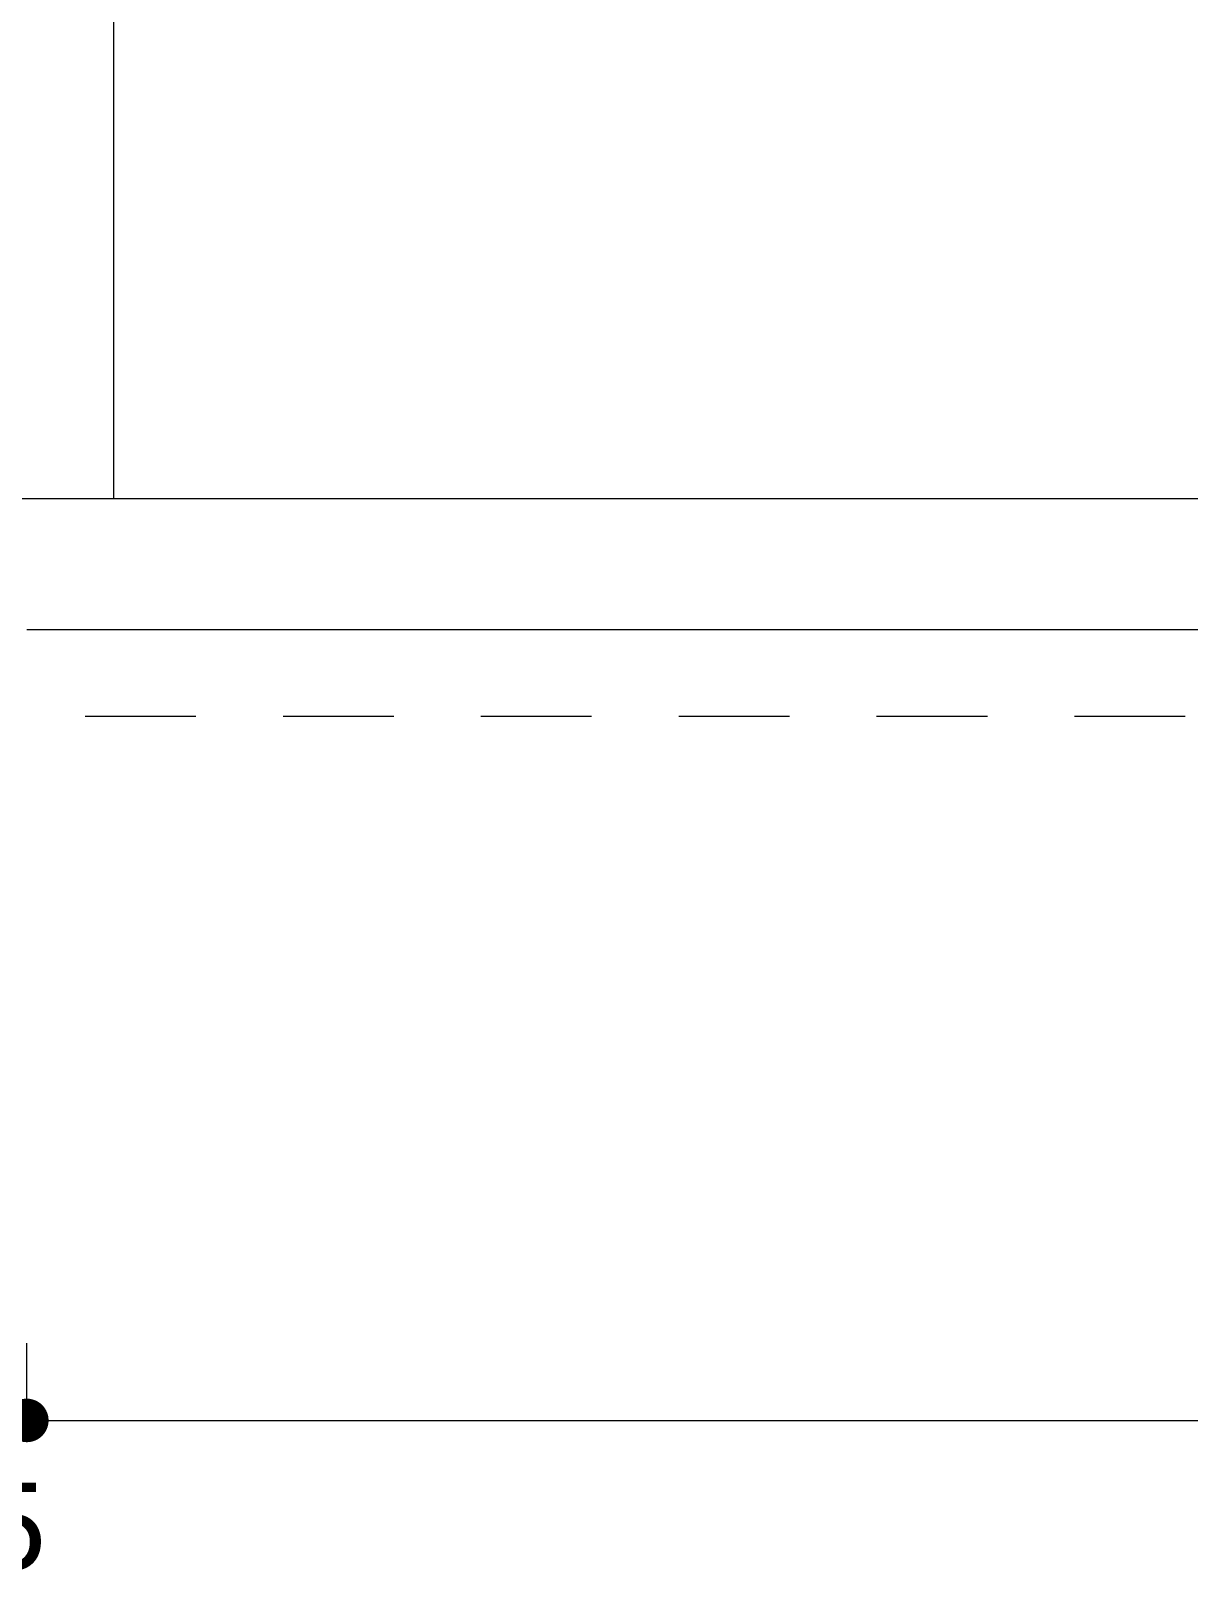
# Model space of a CAD drawing. Header units: millimetres. Extents: x 2178 to 2304, y 1220 to 1359.
# Drawn here: x 2208.381 to 2209.71, y 1342.724 to 1344.506 of the extents above; entities that cross this region are included whole.
import ezdxf

# ---------------------------------------------------------------- set-up
doc = ezdxf.new("R2010")
doc.units = ezdxf.units.MM
doc.linetypes.add('HIDDEN', pattern=[9.524999999999999, 6.35, -3.175])
doc.layers.get('0').update_dxf_attribs({"lineweight": 0})
doc.layers.add('pisos....', color=7, linetype='Continuous', lineweight=5, true_color=0x7c7f7e)
doc.layers.add('PLUMA 7', color=10, linetype='Continuous', lineweight=0)
doc.layers.add('PROY', color=13, linetype='HIDDEN', lineweight=13)
doc.styles.add('ARIAL', font='arial.ttf')
doc.dimstyles.new('RPM 50', dxfattribs={"dimtxt": 0.1, "dimasz": 0.05, "dimexe": 0.08849999999999973, "dimexo": 0.1535, "dimgap": 0.07099999999999997, "dimtad": 2, "dimtih": 1, "dimtoh": 1, "dimzin": 4, "dimdsep": 46, "dimtxsty": 'ARIAL', "dimblk": 'DOT', "dimcen": 0.4, "dimdle": 0.25, "dimclrd": 8, "dimclre": 8, "dimclrt": 9, "dimadec": 0, "dimazin": 0, "dimtfac": 1, "dimtix": 1, "dimtmove": 0, "dimatfit": 3, "dimldrblk": 'DOT', "dimfxl": 0.5, "dimfxlon": 1, "dimlwd": 0, "dimlwe": 0, "dimarcsym": 0})

# ---------------------------------------------------------------- blocks, each defined once
blk = doc.blocks.new('_DOT')
at = {"color": 0, "linetype": 'ByBlock'}
blk.add_line((-0.5, 0), (-1, 0), dxfattribs=at)
at = {"color": 0, "linetype": 'ByBlock', "const_width": 0.5}
blk.add_lwpolyline([(-0.25, 0, 1), (0.25, 0, 1)], format="xyb", close=True, dxfattribs=at)
blk = doc.blocks.new('*D1067')
at = {"color": 8, "lineweight": 0, "transparency": 16777216}
for p, q in [((2207.97631320559, 1344.919712895096), (2207.97631320559, 1345.508212895096)), ((2208.376313205591, 1344.919712895096), (2208.376313205591, 1345.508212895096)), ((2208.026313205591, 1345.419712895096), (2208.32631320559, 1345.419712895096))]:
    blk.add_line(p, q, dxfattribs=at)
at = {"layer": 'Defpoints', "color": 0, "transparency": 16777216}
for p in [(2208.376313205591, 1345.419712895096), (2207.97631320559, 1343.819712895096), (2208.376313205591, 1343.819712895096)]:
    blk.add_point(p, dxfattribs=at)
at = {"color": 8, "lineweight": 0, "transparency": 16777216, "xscale": 0.05, "yscale": 0.05, "zscale": 0.05, "rotation": 180}
blk.add_blockref('_DOT', (2207.97631320559, 1345.419712895096), dxfattribs=at)
at = {"color": 8, "lineweight": 0, "transparency": 16777216, "xscale": 0.05, "yscale": 0.05, "zscale": 0.05}
blk.add_blockref('_DOT', (2208.376313205591, 1345.419712895096), dxfattribs=at)
at = {"color": 9, "transparency": 16777216, "insert": (2208.17631320559, 1345.541770193869), "char_height": 0.1, "attachment_point": 5, "style": 'ARIAL'}
blk.add_mtext('.40', dxfattribs=at)
blk = doc.blocks.new('*D1068')
at = {"color": 8, "lineweight": 0, "transparency": 16777216}
for p, q in [((2208.376313205591, 1344.919712895096), (2208.376313205591, 1345.508212895096)), ((2211.975280365476, 1344.919712895096), (2211.975280365476, 1345.508212895096)), ((2208.426313205591, 1345.419712895096), (2211.925280365475, 1345.419712895096))]:
    blk.add_line(p, q, dxfattribs=at)
at = {"layer": 'Defpoints', "color": 0, "transparency": 16777216}
for p in [(2211.975280365476, 1345.419712895096), (2211.975280365476, 1343.969712895096), (2208.376313205591, 1343.819712895096)]:
    blk.add_point(p, dxfattribs=at)
at = {"color": 8, "lineweight": 0, "transparency": 16777216, "xscale": 0.05, "yscale": 0.05, "zscale": 0.05, "rotation": 180}
blk.add_blockref('_DOT', (2208.376313205591, 1345.419712895096), dxfattribs=at)
at = {"color": 8, "lineweight": 0, "transparency": 16777216, "xscale": 0.05, "yscale": 0.05, "zscale": 0.05}
blk.add_blockref('_DOT', (2211.975280365476, 1345.419712895096), dxfattribs=at)
at = {"color": 9, "transparency": 16777216, "insert": (2210.175796785533, 1345.541804300281), "char_height": 0.1, "attachment_point": 5, "style": 'ARIAL'}
blk.add_mtext('3.60', dxfattribs=at)
blk = doc.blocks.new('*D914')
at = {"color": 8, "lineweight": 0, "transparency": 16777216}
for p, q in [((2208.22631320559, 1342.911729890079), (2208.22631320559, 1343.000229890079)), ((2208.376313205591, 1342.911729890079), (2208.376313205591, 1343.000229890079)), ((2208.17631320559, 1342.911729890079), (2208.126313205591, 1342.911729890079)), ((2208.22631320559, 1342.911729890079), (2208.376313205591, 1342.911729890079)), ((2208.426313205591, 1342.911729890079), (2208.47631320559, 1342.911729890079))]:
    blk.add_line(p, q, dxfattribs=at)
at = {"layer": 'Defpoints', "color": 0, "transparency": 16777216}
for p in [(2208.22631320559, 1342.911729890079), (2208.376313205591, 1342.911729890079), (2208.376313205591, 1342.911729890079)]:
    blk.add_point(p, dxfattribs=at)
at = {"color": 8, "lineweight": 0, "transparency": 16777216, "xscale": 0.05, "yscale": 0.05, "zscale": 0.05}
blk.add_blockref('_DOT', (2208.22631320559, 1342.911729890079), dxfattribs=at)
at = {"color": 8, "lineweight": 0, "transparency": 16777216, "xscale": 0.05, "yscale": 0.05, "zscale": 0.05, "rotation": 180}
blk.add_blockref('_DOT', (2208.376313205591, 1342.911729890079), dxfattribs=at)
at = {"color": 9, "transparency": 16777216, "insert": (2208.30131320559, 1342.789672591306), "char_height": 0.1, "attachment_point": 5, "style": 'ARIAL'}
blk.add_mtext('.15', dxfattribs=at)
blk = doc.blocks.new('*D915')
at = {"color": 8, "lineweight": 0, "transparency": 16777216}
for p, q in [((2212.375280365475, 1343.411729890079), (2212.375280365475, 1342.823229890079)), ((2208.376313205591, 1342.911729890079), (2208.376313205591, 1343.000229890079)), ((2208.426313205591, 1342.911729890079), (2212.325280365475, 1342.911729890079))]:
    blk.add_line(p, q, dxfattribs=at)
at = {"layer": 'Defpoints', "color": 0, "transparency": 16777216}
for p in [(2212.375280365475, 1343.969712895096), (2208.376313205591, 1342.911729890079), (2212.375280365475, 1342.911729890079)]:
    blk.add_point(p, dxfattribs=at)
at = {"color": 8, "lineweight": 0, "transparency": 16777216, "xscale": 0.05, "yscale": 0.05, "zscale": 0.05, "rotation": 180}
blk.add_blockref('_DOT', (2208.376313205591, 1342.911729890079), dxfattribs=at)
at = {"color": 8, "lineweight": 0, "transparency": 16777216, "xscale": 0.05, "yscale": 0.05, "zscale": 0.05}
blk.add_blockref('_DOT', (2212.375280365475, 1342.911729890079), dxfattribs=at)
at = {"color": 9, "transparency": 16777216, "insert": (2210.375796785533, 1342.789672591306), "char_height": 0.1, "attachment_point": 5, "style": 'ARIAL'}
blk.add_mtext('4.00', dxfattribs=at)

msp = doc.modelspace()

# ---------------------------------------------------------------- hatches: boundary and pattern name
h = msp.add_hatch()
h.set_pattern_fill('AR-B816', color=256)
h.set_pattern_definition([(0, (0, 0), (0, 203.2), []), (90, (0, 0), (-203.2, 203.2), [203.2, -203.2])])
h.paths.add_polyline_path([(2235.820127780556, 1354.823986271195), (2181.776313205592, 1354.82398627122), (2181.77631320559, 1348.969712895096), (2181.77631320559, 1344.148598333296, -0.648231519510081), (2182.176313205589, 1343.969712895096), (2184.77631320559, 1343.969712895096), (2184.77631320559, 1348.969712895096), (2184.77631320559, 1351.823986271249), (2232.176313205591, 1351.823986271249), (2235.820127780552, 1351.823986271246)])
h.paths.add_polyline_path([(2184.688438035058, 1345.437813850076), (2184.932639945017, 1345.437813850076), (2184.932639945017, 1345.643884791413), (2184.688438035058, 1345.643884791413)], flags=24)
h.paths.add_polyline_path([(2181.724983055522, 1343.789712895096), (2182.147643355658, 1343.789712895096), (2182.147643355658, 1344.149712895096), (2181.724983055522, 1344.149712895096)], flags=9)
at = {"layer": 'pisos....'}
h = msp.add_hatch(dxfattribs=at)
h.set_pattern_fill('AR-B816C', color=256, scale=0.001)
h.set_pattern_definition([(0, (0, 0), (0.2032, 0.2032), [0.396875, -0.009525]), (0, (-0.2032, 0.009525), (0.2032, 0.2032), [0.396875, -0.009525]), (90, (0, 0), (-0.2032, 0.2032), [-0.212725, 0.193675]), (90, (-0.009525, 0), (-0.2032, 0.2032), [-0.212725, 0.193675])])
h.paths.add_polyline_path([(2184.688438035058, 1345.437813850076), (2184.932639945017, 1345.437813850076), (2184.932639945017, 1345.643884791413), (2184.688438035058, 1345.643884791413)], flags=24)
edge = h.paths.add_edge_path()
edge.add_arc((2183.276313205592, 1353.32398627122), 1.5, 89.99999999994789, 180)
edge.add_line((2181.776313205592, 1353.32398627122), (2181.77631320559, 1344.148598333296))
edge.add_arc((2181.93631320559, 1343.969712895096), 0.2400000000001155, 5.4285465012071654e-11, 131.8103148957074, ccw=False)
edge.add_line((2182.176313205589, 1343.969712895096), (2184.77631320559, 1343.969712895096))
edge.add_line((2184.77631320559, 1343.969712895096), (2184.77631320559, 1348.969712895096))
edge.add_line((2184.77631320559, 1348.969712895096), (2184.77631320559, 1351.823986271249))
edge.add_line((2184.77631320559, 1351.823986271249), (2232.176313205591, 1351.823986271249))
edge.add_line((2232.176313205591, 1351.823986271249), (2235.820127780552, 1351.823986271246))
edge.add_line((2235.820127780552, 1351.823986271246), (2235.820127780556, 1354.823986271195))
edge.add_line((2235.820127780556, 1354.823986271195), (2183.276313205593, 1354.82398627122))

# ---------------------------------------------------------------- linework, layer by layer
msp.add_lwpolyline([(2208.47631320559, 1343.969712895096), (2208.47631320559, 1348.969712895096), (2208.47631320559, 1351.823986271249)])
at = {"layer": 'PLUMA 7'}
for points in [[(2193.57631320559, 1343.969712895096), (2212.375280365475, 1343.969712895096)], [(2208.376313205591, 1343.819712895096), (2211.975280365476, 1343.819712895096)]]:
    msp.add_lwpolyline(points, dxfattribs=at)
at = {"layer": 'PROY', "ltscale": 0.02, "flags": 128}
msp.add_lwpolyline([(2211.975280365476, 1343.719712895096), (2207.026313205591, 1343.719712895096)], dxfattribs=at)

# ---------------------------------------------------------------- dimensions: what is measured, and where the dimension line sits
for base, p1, p2, picture, middle in [((2208.376313205591, 1345.419712895096), (2207.97631320559, 1343.819712895096), (2208.376313205591, 1343.819712895096), '*D1067', (2208.17631320559, 1345.541770193869)), ((2211.975280365476, 1345.419712895096), (2208.376313205591, 1343.819712895096), (2211.975280365476, 1343.969712895096), '*D1068', (2210.175796785533, 1345.541804300281)), ((2212.375280365475, 1342.911729890079), (2208.376313205591, 1342.911729890079), (2212.375280365475, 1343.969712895096), '*D915', (2210.375796785533, 1342.789672591306)), ((2208.376313205591, 1342.911729890079), (2208.22631320559, 1342.911729890079), (2208.376313205591, 1342.911729890079), '*D914', (2208.30131320559, 1342.789672591306))]:
    dim = msp.add_linear_dim(base=base, p1=p1, p2=p2, dimstyle='RPM 50', override={"dimtmove": 1})
    dim.commit()
    dim.dimension.update_dxf_attribs({"geometry": picture, "text_midpoint": middle})

doc.saveas('drawing.dxf')
